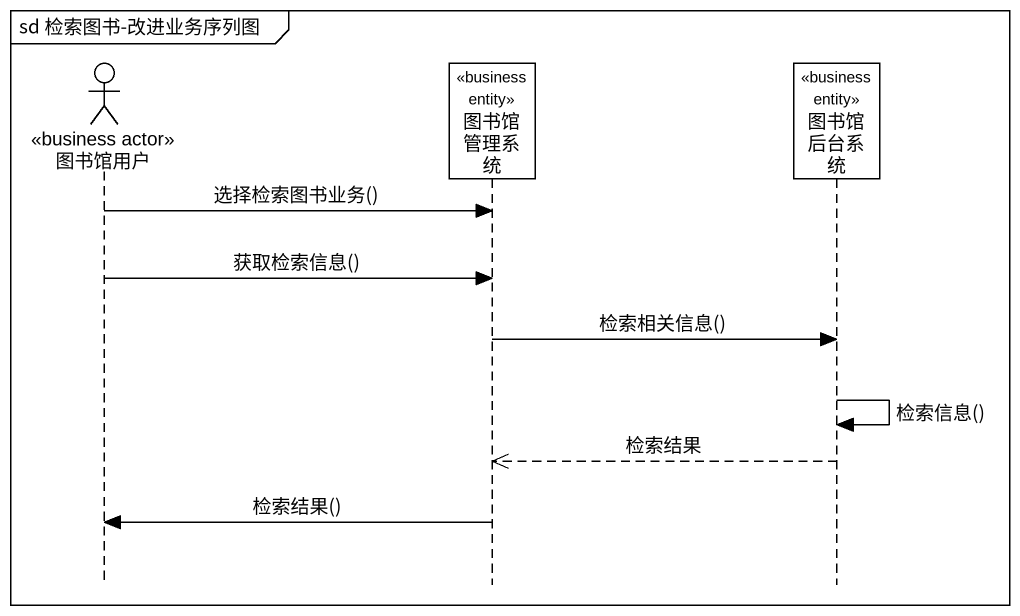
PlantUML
@startuml
mainframe sd 检索图书-改进业务序列图
hide footbox
actor 图书馆用户 <<business actor>>
participant 图书馆管理系统 <<business entity>>
participant 图书馆后台系统 <<business entity>>

图书馆用户 -> 图书馆管理系统 : 选择检索图书业务()
图书馆用户 -> 图书馆管理系统 : 获取检索信息()
图书馆管理系统 -> 图书馆后台系统 : 检索相关信息()
图书馆后台系统 -> 图书馆后台系统 : 检索信息()
图书馆后台系统 -->> 图书馆管理系统 : 检索结果
图书馆管理系统 -> 图书馆用户 : 检索结果()
@enduml
